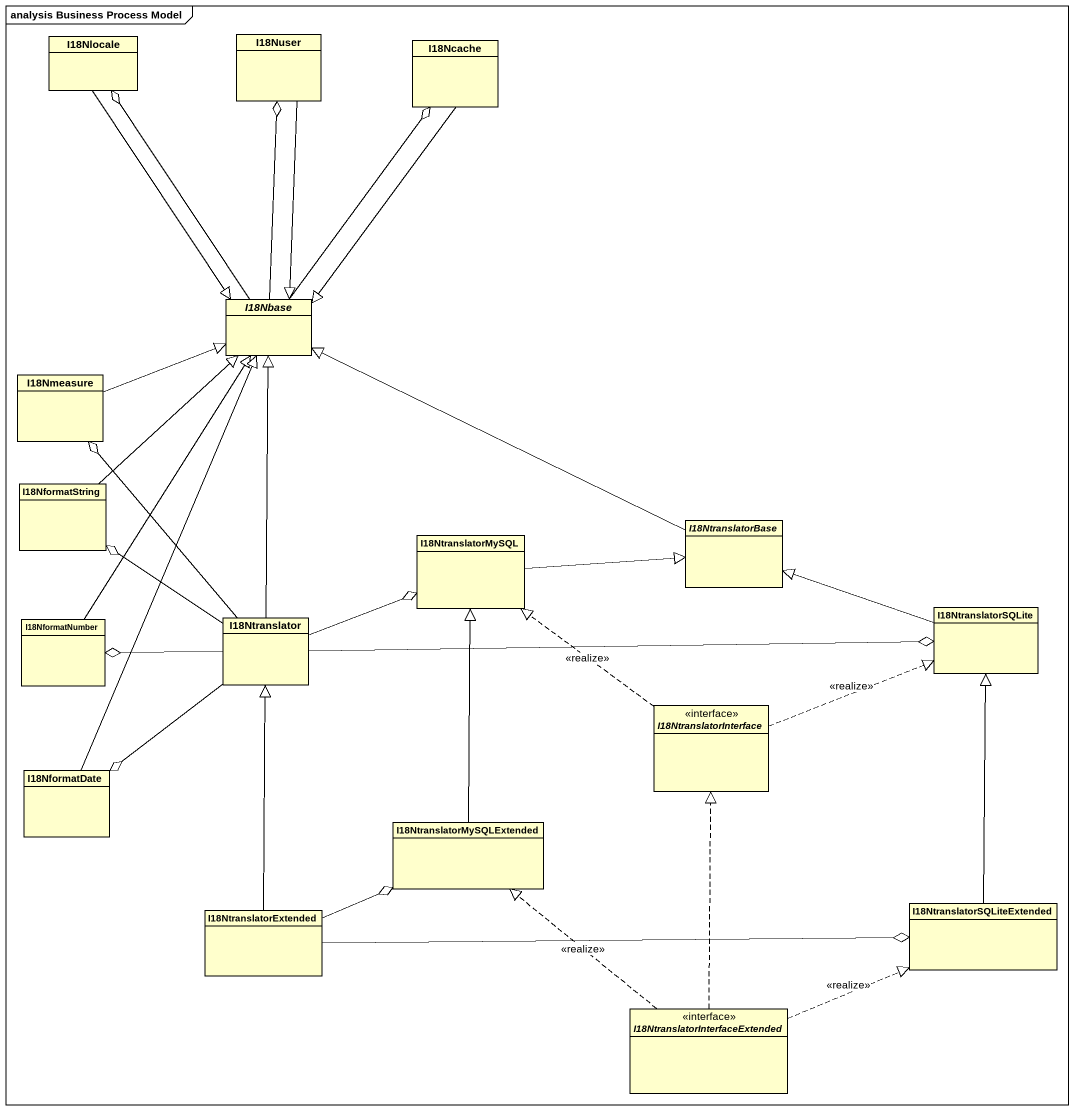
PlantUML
@startuml
mainframe analysis Business Process Model
hide circle
hide empty members
class I18Nlocale
class I18Nuser
class I18Ncache
abstract class I18Nbase
class I18Nmeasure
class I18NformatString
class I18NtranslatorMySQL
abstract class I18NtranslatorBase
class I18NformatNumber
class I18Ntranslator
class I18NtranslatorSQLite
interface I18NtranslatorInterface <<interface>>
class I18NformatDate
class I18NtranslatorMySQLExtended
class I18NtranslatorExtended
class I18NtranslatorSQLiteExtended
interface "I18NtranslatorInterfaceExtended" as I18NtranslatorInterfaceExten <<interface>>
I18Nlocale --|> I18Nbase
I18Nuser --|> I18Nbase
I18Ncache --|> I18Nbase
I18Nbase -up-o I18Nlocale
I18Nbase -up-o I18Nuser
I18Nbase -up-o I18Ncache
I18Nmeasure -right-|> I18Nbase
I18NformatString -up-|> I18Nbase
I18NtranslatorMySQL -right-|> I18NtranslatorBase
I18NtranslatorBase -left-|> I18Nbase
I18NformatNumber -up-|> I18Nbase
I18Ntranslator -up-|> I18Nbase
I18Ntranslator -up-o I18Nmeasure
I18Ntranslator -up-o I18NformatString
I18Ntranslator -right-o I18NtranslatorMySQL
I18Ntranslator -left-o I18NformatNumber
I18Ntranslator -right-o I18NtranslatorSQLite
I18Ntranslator --o I18NformatDate
I18NtranslatorSQLite -left-|> I18NtranslatorBase
I18NtranslatorInterface .up.|> I18NtranslatorMySQL : <<realize>>
I18NtranslatorInterface .right.|> I18NtranslatorSQLite : <<realize>>
I18NformatDate -up-|> I18Nbase
I18NtranslatorMySQLExtended -up-|> I18NtranslatorMySQL
I18NtranslatorExtended -up-|> I18Ntranslator
I18NtranslatorExtended -right-o I18NtranslatorMySQLExtended
I18NtranslatorExtended -right-o I18NtranslatorSQLiteExtended
I18NtranslatorSQLiteExtended -up-|> I18NtranslatorSQLite
I18NtranslatorInterfaceExten .up.|> I18NtranslatorInterface
I18NtranslatorInterfaceExten .up.|> I18NtranslatorMySQLExtended : <<realize>>
I18NtranslatorInterfaceExten .right.|> I18NtranslatorSQLiteExtended : <<realize>>
@enduml
